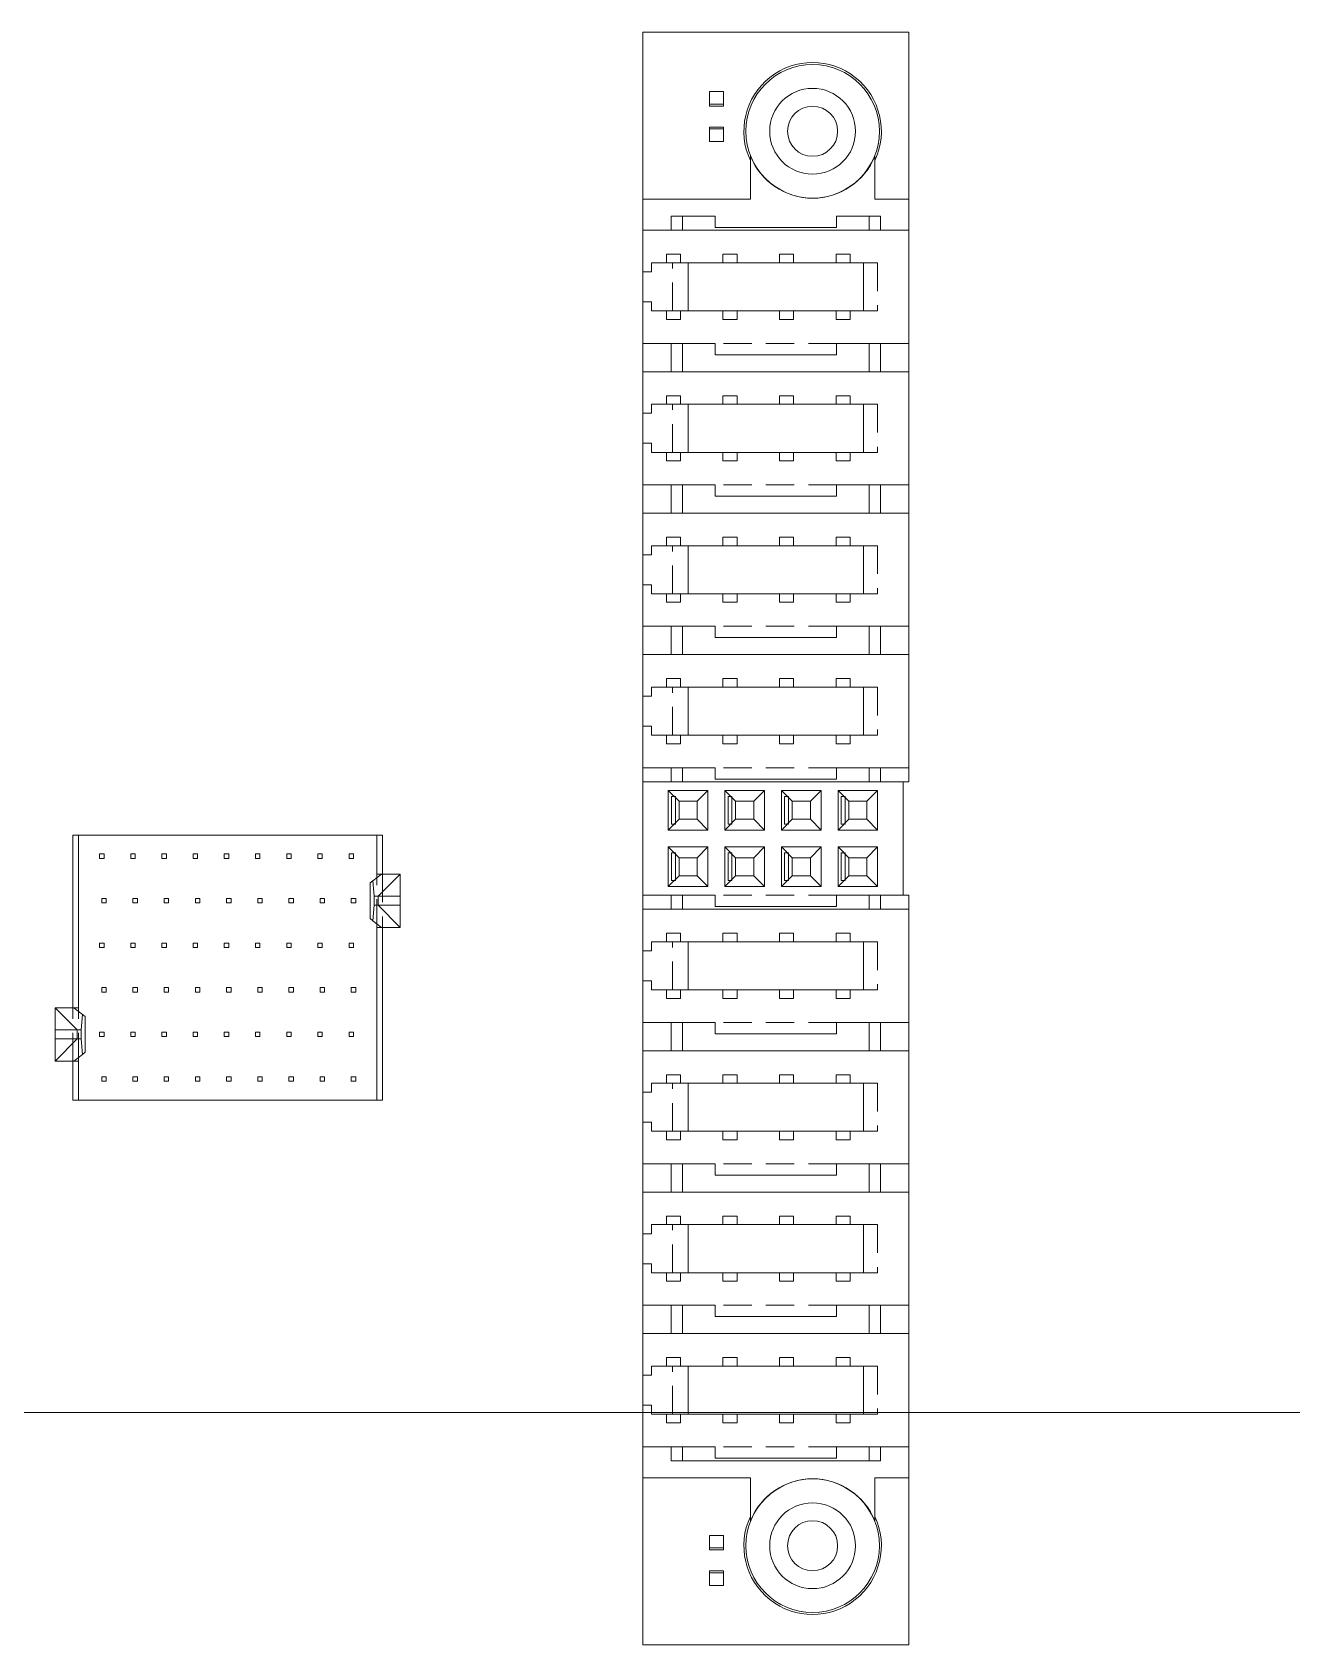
# Model space of a CAD drawing. Header units: millimetres. Extents: x -17 to 589, y 5 to 415.
# Drawn here: x 440.2 to 497.1, y 219 to 291.4 of the extents above; entities that cross this region are included whole.
import ezdxf

# ---------------------------------------------------------------- set-up
doc = ezdxf.new("R2010")
doc.units = ezdxf.units.MM
doc.linetypes.add('HIDDEN', pattern=[1.905, 1.27, -0.635])

# ---------------------------------------------------------------- blocks, each defined once
blk = doc.blocks.new('SW_CENTERMARKSYMBOL_1')
at = {"color": 0, "linetype": 'Continuous', "lineweight": 0}
blk.add_line((309.31, 65), (214.54, 65), dxfattribs=at)
blk = doc.blocks.new('d')
at = {"color": 5, "lineweight": 0}
blk.add_blockref('SW_CENTERMARKSYMBOL_1', (796.919, 118.982), dxfattribs=at)

msp = doc.modelspace()

# ---------------------------------------------------------------- linework, layer by layer
at = {"color": 7, "linetype": 'Continuous', "lineweight": 15}
for p, q in [((479.5349, 291.4039), (467.5969, 291.4039)), ((467.5969, 283.9109), (467.5969, 291.4039)), ((479.5349, 283.9109), (479.5349, 291.4039)), ((472.4229, 285.8499), (472.4229, 283.9109)), ((478.0109, 283.9109), (478.0109, 285.8499)), ((472.4229, 283.9109), (467.5969, 283.9109)), ((467.5969, 226.5069), (467.5969, 283.9109)), ((478.0109, 283.9109), (479.5349, 283.9109)), ((479.5349, 257.7489), (479.5349, 283.9109)), ((468.8669, 282.5139), (468.8669, 283.1489)), ((468.8669, 283.1489), (470.8354, 283.1489)), ((469.3749, 283.1489), (469.3749, 282.5139)), ((470.8354, 283.1489), (470.8354, 282.6409)), ((476.2964, 283.1489), (478.2649, 283.1489)), ((476.2964, 282.6409), (476.2964, 283.1489)), ((477.7569, 282.5139), (477.7569, 283.1489)), ((478.2649, 283.1489), (478.2649, 282.5139)), ((478.2649, 282.5139), (468.8669, 282.5139)), ((470.8354, 282.6409), (476.2964, 282.6409)), ((469.6289, 281.0534), (477.5029, 281.0534)), ((469.6289, 278.8944), (469.6289, 281.0534)), ((477.5029, 281.0534), (477.5029, 278.8944)), ((477.5029, 278.8944), (469.6289, 278.8944)), ((468.8669, 276.1639), (468.8669, 277.4339)), ((468.8669, 277.4339), (470.8354, 277.4339)), ((469.3749, 277.4339), (469.3749, 276.1639)), ((470.8354, 277.4339), (470.8354, 276.9259)), ((476.2964, 276.9259), (476.2964, 277.4339)), ((476.2964, 277.4339), (478.2649, 277.4339)), ((477.7569, 276.1639), (477.7569, 277.4339)), ((478.2649, 277.4339), (478.2649, 276.1639)), ((470.8354, 276.9259), (476.2964, 276.9259)), ((478.2649, 276.1639), (468.8669, 276.1639)), ((469.6289, 272.5444), (469.6289, 274.7034)), ((469.6289, 274.7034), (477.5029, 274.7034)), ((477.5029, 274.7034), (477.5029, 272.5444)), ((477.5029, 272.5444), (469.6289, 272.5444)), ((468.8669, 269.8139), (468.8669, 271.0839)), ((468.8669, 271.0839), (470.8354, 271.0839)), ((469.3749, 271.0839), (469.3749, 269.8139)), ((470.8354, 271.0839), (470.8354, 270.5759)), ((476.2964, 270.5759), (476.2964, 271.0839)), ((476.2964, 271.0839), (478.2649, 271.0839)), ((477.7569, 269.8139), (477.7569, 271.0839)), ((478.2649, 271.0839), (478.2649, 269.8139)), ((470.8354, 270.5759), (476.2964, 270.5759)), ((478.2649, 269.8139), (468.8669, 269.8139)), ((469.6289, 268.3534), (477.5029, 268.3534)), ((469.6289, 266.1944), (469.6289, 268.3534)), ((477.5029, 268.3534), (477.5029, 266.1944)), ((477.5029, 266.1944), (469.6289, 266.1944)), ((468.8669, 263.4639), (468.8669, 264.7339)), ((468.8669, 264.7339), (470.8354, 264.7339)), ((469.3749, 264.7339), (469.3749, 263.4639)), ((470.8354, 264.7339), (470.8354, 264.2259)), ((470.8354, 264.2259), (476.2964, 264.2259)), ((476.2964, 264.7339), (478.2649, 264.7339)), ((476.2964, 264.2259), (476.2964, 264.7339)), ((477.7569, 263.4639), (477.7569, 264.7339)), ((478.2649, 264.7339), (478.2649, 263.4639)), ((478.2649, 263.4639), (468.8669, 263.4639)), ((469.6289, 259.8444), (469.6289, 262.0034)), ((469.6289, 262.0034), (477.5029, 262.0034)), ((477.5029, 262.0034), (477.5029, 259.8444)), ((477.5029, 259.8444), (469.6289, 259.8444)), ((468.8669, 257.7489), (468.8669, 258.3839)), ((468.8669, 258.3839), (470.8354, 258.3839)), ((478.2649, 257.7489), (468.8669, 257.7489)), ((469.3749, 258.3839), (469.3749, 257.7489)), ((470.8354, 258.3839), (470.8354, 257.8759)), ((470.8354, 257.8759), (476.2964, 257.8759)), ((476.2964, 258.3839), (478.2649, 258.3839)), ((476.2964, 257.8759), (476.2964, 258.3839)), ((477.7569, 257.7489), (477.7569, 258.3839)), ((478.2649, 258.3839), (478.2649, 257.7489)), ((479.5349, 257.7489), (479.2809, 257.7489)), ((479.2809, 252.6689), (479.2809, 257.7489)), ((468.7399, 255.5899), (468.7399, 257.3679)), ((469.2225, 256.8853), (468.7399, 257.3679)), ((468.7399, 257.3679), (470.5179, 257.3679)), ((470.0353, 256.8853), (470.5179, 257.3679)), ((470.5179, 257.3679), (470.5179, 255.5899)), ((471.7625, 256.8853), (471.2799, 257.3679)), ((471.2799, 257.3679), (473.0579, 257.3679)), ((471.2799, 255.5899), (471.2799, 257.3679)), ((472.5753, 256.8853), (473.0579, 257.3679)), ((473.0579, 257.3679), (473.0579, 255.5899)), ((474.3025, 256.8853), (473.8199, 257.3679)), ((473.8199, 257.3679), (475.5979, 257.3679)), ((473.8199, 255.5899), (473.8199, 257.3679)), ((475.1153, 256.8853), (475.5979, 257.3679)), ((475.5979, 257.3679), (475.5979, 255.5899)), ((476.8425, 256.8853), (476.3599, 257.3679)), ((476.3599, 257.3679), (478.1379, 257.3679)), ((476.3599, 255.5899), (476.3599, 257.3679)), ((477.6553, 256.8853), (478.1379, 257.3679)), ((478.1379, 257.3679), (478.1379, 255.5899)), ((469.2225, 256.8853), (469.2225, 256.0725)), ((470.0353, 256.8853), (469.2225, 256.8853)), ((470.0353, 256.0725), (470.0353, 256.8853)), ((472.5753, 256.8853), (471.7625, 256.8853)), ((471.7625, 256.8853), (471.7625, 256.0725)), ((472.5753, 256.0725), (472.5753, 256.8853)), ((475.1153, 256.8853), (474.3025, 256.8853)), ((474.3025, 256.8853), (474.3025, 256.0725)), ((475.1153, 256.0725), (475.1153, 256.8853)), ((477.6553, 256.8853), (476.8425, 256.8853)), ((476.8425, 256.8853), (476.8425, 256.0725)), ((477.6553, 256.0725), (477.6553, 256.8853)), ((469.2225, 256.0725), (468.7399, 255.5899)), ((470.5179, 255.5899), (468.7399, 255.5899)), ((469.2225, 256.0725), (470.0353, 256.0725)), ((470.5179, 255.5899), (470.0353, 256.0725)), ((471.7625, 256.0725), (471.2799, 255.5899)), ((473.0579, 255.5899), (471.2799, 255.5899)), ((471.7625, 256.0725), (472.5753, 256.0725)), ((473.0579, 255.5899), (472.5753, 256.0725)), ((474.3025, 256.0725), (473.8199, 255.5899)), ((475.5979, 255.5899), (473.8199, 255.5899)), ((474.3025, 256.0725), (475.1153, 256.0725)), ((475.5979, 255.5899), (475.1153, 256.0725)), ((476.8425, 256.0725), (476.3599, 255.5899)), ((478.1379, 255.5899), (476.3599, 255.5899)), ((476.8425, 256.0725), (477.6553, 256.0725)), ((478.1379, 255.5899), (477.6553, 256.0725)), ((442.0069, 247.6139), (442.0069, 255.3639)), ((442.2569, 255.3639), (442.0069, 255.3639)), ((442.2569, 255.3639), (442.2569, 247.6139)), ((455.6569, 255.3639), (442.2569, 255.3639)), ((455.6569, 253.6139), (455.6569, 255.3639)), ((455.9069, 255.3639), (455.6569, 255.3639)), ((455.9069, 255.3639), (455.9069, 253.6139)), ((468.7399, 253.0499), (468.7399, 254.8279)), ((469.2225, 254.3453), (468.7399, 254.8279)), ((468.7399, 254.8279), (470.5179, 254.8279)), ((470.0353, 254.3453), (470.5179, 254.8279)), ((470.5179, 254.8279), (470.5179, 253.0499)), ((471.2799, 253.0499), (471.2799, 254.8279)), ((471.7625, 254.3453), (471.2799, 254.8279)), ((471.2799, 254.8279), (473.0579, 254.8279)), ((472.5753, 254.3453), (473.0579, 254.8279)), ((473.0579, 254.8279), (473.0579, 253.0499)), ((474.3025, 254.3453), (473.8199, 254.8279)), ((473.8199, 254.8279), (475.5979, 254.8279)), ((473.8199, 253.0499), (473.8199, 254.8279)), ((475.1153, 254.3453), (475.5979, 254.8279)), ((475.5979, 254.8279), (475.5979, 253.0499)), ((476.8425, 254.3453), (476.3599, 254.8279)), ((476.3599, 254.8279), (478.1379, 254.8279)), ((476.3599, 253.0499), (476.3599, 254.8279)), ((477.6553, 254.3453), (478.1379, 254.8279)), ((478.1379, 254.8279), (478.1379, 253.0499)), ((469.2225, 254.3453), (469.2225, 253.5325)), ((470.0353, 254.3453), (469.2225, 254.3453)), ((470.0353, 253.5325), (470.0353, 254.3453)), ((471.7625, 254.3453), (471.7625, 253.5325)), ((472.5753, 254.3453), (471.7625, 254.3453)), ((472.5753, 253.5325), (472.5753, 254.3453)), ((475.1153, 254.3453), (474.3025, 254.3453)), ((474.3025, 254.3453), (474.3025, 253.5325)), ((475.1153, 253.5325), (475.1153, 254.3453)), ((477.6553, 254.3453), (476.8425, 254.3453)), ((476.8425, 254.3453), (476.8425, 253.5325)), ((477.6553, 253.5325), (477.6553, 254.3453)), ((455.4761, 253.3092), (455.8569, 253.6139)), ((455.6569, 253.6139), (455.8569, 253.6139)), ((456.7069, 253.6139), (455.7069, 252.6139)), ((455.8569, 253.6139), (456.7069, 253.6139)), ((456.7069, 253.6139), (456.7069, 252.6139)), ((469.2225, 253.5325), (468.7399, 253.0499)), ((469.2225, 253.5325), (470.0353, 253.5325)), ((470.5179, 253.0499), (470.0353, 253.5325)), ((471.7625, 253.5325), (471.2799, 253.0499)), ((471.7625, 253.5325), (472.5753, 253.5325)), ((473.0579, 253.0499), (472.5753, 253.5325)), ((474.3025, 253.5325), (473.8199, 253.0499)), ((474.3025, 253.5325), (475.1153, 253.5325)), ((475.5979, 253.0499), (475.1153, 253.5325)), ((476.8425, 253.5325), (476.3599, 253.0499)), ((476.8425, 253.5325), (477.6553, 253.5325)), ((478.1379, 253.0499), (477.6553, 253.5325)), ((455.3569, 253.2139), (455.4761, 253.3092)), ((455.3569, 251.6139), (455.3569, 253.2139)), ((455.4761, 253.3092), (455.5369, 252.6139)), ((470.5179, 253.0499), (468.7399, 253.0499)), ((468.8669, 252.0339), (468.8669, 252.6689)), ((468.8669, 252.6689), (470.8354, 252.6689)), ((469.3749, 252.6689), (469.3749, 252.0339)), ((470.8354, 252.6689), (470.8354, 252.1609)), ((473.0579, 253.0499), (471.2799, 253.0499)), ((475.5979, 253.0499), (473.8199, 253.0499)), ((476.2964, 252.1609), (476.2964, 252.6689)), ((476.2964, 252.6689), (478.2649, 252.6689)), ((478.1379, 253.0499), (476.3599, 253.0499)), ((477.7569, 252.0339), (477.7569, 252.6689)), ((478.2649, 252.6689), (478.2649, 252.0339)), ((479.5349, 252.6689), (479.2809, 252.6689)), ((479.5349, 226.5069), (479.5349, 252.6689)), ((455.5369, 252.2139), (455.4761, 251.5186)), ((455.7069, 252.6139), (455.5369, 252.6139)), ((455.5369, 252.6139), (455.5369, 252.2139)), ((455.5369, 252.2139), (455.7069, 252.2139)), ((455.7069, 252.2139), (455.7069, 252.6139)), ((456.7069, 252.6139), (455.7069, 252.6139)), ((455.7069, 252.2139), (456.7069, 251.2139)), ((455.7069, 252.2139), (456.7069, 252.2139)), ((456.7069, 252.6139), (456.7069, 252.2139)), ((456.7069, 252.2139), (456.7069, 251.2139)), ((478.2649, 252.0339), (468.8669, 252.0339)), ((470.8354, 252.1609), (476.2964, 252.1609)), ((455.4761, 251.5186), (455.3569, 251.6139)), ((455.4761, 251.5186), (455.8569, 251.2139)), ((455.6569, 243.4639), (455.6569, 251.2139)), ((455.8569, 251.2139), (455.6569, 251.2139)), ((456.7069, 251.2139), (455.8569, 251.2139)), ((455.9069, 243.4639), (455.9069, 251.2139)), ((469.6289, 248.4144), (469.6289, 250.5734)), ((469.6289, 250.5734), (477.5029, 250.5734)), ((477.5029, 250.5734), (477.5029, 248.4144)), ((477.5029, 248.4144), (469.6289, 248.4144)), ((441.2069, 247.6139), (442.0569, 247.6139)), ((442.2069, 246.6139), (441.2069, 247.6139)), ((441.2069, 246.6139), (441.2069, 247.6139)), ((442.0569, 247.6139), (442.4378, 247.3092)), ((442.0569, 247.6139), (442.2569, 247.6139)), ((442.3769, 246.6139), (442.4378, 247.3092)), ((442.4378, 247.3092), (442.5569, 247.2139)), ((442.5569, 247.2139), (442.5569, 245.6139)), ((468.8669, 245.6839), (468.8669, 246.9539)), ((468.8669, 246.9539), (470.8354, 246.9539)), ((469.3749, 246.9539), (469.3749, 245.6839)), ((470.8354, 246.9539), (470.8354, 246.4459)), ((476.2964, 246.9539), (478.2649, 246.9539)), ((476.2964, 246.4459), (476.2964, 246.9539)), ((477.7569, 245.6839), (477.7569, 246.9539)), ((478.2649, 246.9539), (478.2649, 245.6839)), ((441.2069, 246.2139), (441.2069, 246.6139)), ((442.2069, 246.6139), (441.2069, 246.6139)), ((441.2069, 245.2139), (442.2069, 246.2139)), ((441.2069, 245.2139), (441.2069, 246.2139)), ((441.2069, 246.2139), (442.2069, 246.2139)), ((442.3769, 246.6139), (442.2069, 246.6139)), ((442.2069, 246.6139), (442.2069, 246.2139)), ((442.2069, 246.2139), (442.3769, 246.2139)), ((442.3769, 246.2139), (442.3769, 246.6139)), ((442.4378, 245.5186), (442.3769, 246.2139)), ((470.8354, 246.4459), (476.2964, 246.4459)), ((442.0569, 245.2139), (442.4378, 245.5186)), ((442.5569, 245.6139), (442.4378, 245.5186)), ((478.2649, 245.6839), (468.8669, 245.6839)), ((442.0569, 245.2139), (441.2069, 245.2139)), ((442.0069, 243.4639), (442.0069, 245.2139)), ((442.2569, 245.2139), (442.0569, 245.2139)), ((442.2569, 245.2139), (442.2569, 243.4639)), ((469.6289, 242.0644), (469.6289, 244.2234)), ((469.6289, 244.2234), (477.5029, 244.2234)), ((477.5029, 244.2234), (477.5029, 242.0644)), ((442.0069, 243.4639), (442.2569, 243.4639)), ((442.2569, 243.4639), (455.6569, 243.4639)), ((455.9069, 243.4639), (455.6569, 243.4639)), ((477.5029, 242.0644), (469.6289, 242.0644)), ((468.8669, 239.3339), (468.8669, 240.6039)), ((468.8669, 240.6039), (470.8354, 240.6039)), ((469.3749, 240.6039), (469.3749, 239.3339)), ((470.8354, 240.6039), (470.8354, 240.0959)), ((476.2964, 240.0959), (476.2964, 240.6039)), ((476.2964, 240.6039), (478.2649, 240.6039)), ((477.7569, 239.3339), (477.7569, 240.6039)), ((478.2649, 240.6039), (478.2649, 239.3339)), ((470.8354, 240.0959), (476.2964, 240.0959)), ((478.2649, 239.3339), (468.8669, 239.3339)), ((469.6289, 237.8734), (477.5029, 237.8734)), ((469.6289, 235.7144), (469.6289, 237.8734)), ((477.5029, 237.8734), (477.5029, 235.7144)), ((477.5029, 235.7144), (469.6289, 235.7144)), ((468.8669, 232.9839), (468.8669, 234.2539)), ((468.8669, 234.2539), (470.8354, 234.2539)), ((469.3749, 234.2539), (469.3749, 232.9839)), ((470.8354, 234.2539), (470.8354, 233.7459)), ((476.2964, 233.7459), (476.2964, 234.2539)), ((476.2964, 234.2539), (478.2649, 234.2539)), ((477.7569, 232.9839), (477.7569, 234.2539)), ((478.2649, 234.2539), (478.2649, 232.9839)), ((470.8354, 233.7459), (476.2964, 233.7459)), ((478.2649, 232.9839), (468.8669, 232.9839)), ((469.6289, 229.3644), (469.6289, 231.5234)), ((469.6289, 231.5234), (477.5029, 231.5234)), ((477.5029, 231.5234), (477.5029, 229.3644)), ((477.5029, 229.3644), (469.6289, 229.3644)), ((468.8669, 227.2689), (468.8669, 227.9039)), ((468.8669, 227.9039), (470.8354, 227.9039)), ((469.3749, 227.9039), (469.3749, 227.2689)), ((470.8354, 227.9039), (470.8354, 227.3959)), ((470.8354, 227.3959), (476.2964, 227.3959)), ((476.2964, 227.3959), (476.2964, 227.9039)), ((476.2964, 227.9039), (478.2649, 227.9039)), ((477.7569, 227.2689), (477.7569, 227.9039)), ((478.2649, 227.9039), (478.2649, 227.2689)), ((478.2649, 227.2689), (468.8669, 227.2689)), ((467.5969, 226.5069), (472.4229, 226.5069)), ((467.5969, 219.0139), (467.5969, 226.5069)), ((472.4229, 226.5069), (472.4229, 224.5679)), ((479.5349, 226.5069), (478.0109, 226.5069)), ((478.0109, 224.5679), (478.0109, 226.5069)), ((479.5349, 219.0139), (479.5349, 226.5069)), ((467.5969, 219.0139), (479.5349, 219.0139))]:
    msp.add_line(p, q, dxfattribs=at)
at = {"color": 7, "linetype": 'HIDDEN', "lineweight": 0}
for p, q in [((470.5814, 288.7369), (471.2164, 288.7369)), ((470.5814, 288.0895), (470.5814, 288.7369)), ((470.5814, 288.1781), (471.2164, 288.1781)), ((471.2164, 288.0895), (471.2164, 288.7369)), ((471.2164, 288.0895), (470.5814, 288.0895)), ((470.5814, 287.1491), (471.2164, 287.1491)), ((470.5814, 286.5017), (470.5814, 287.1491)), ((470.5814, 287.0605), (471.2164, 287.0605)), ((471.2164, 286.5017), (471.2164, 287.1491)), ((471.2164, 286.5017), (470.5814, 286.5017)), ((467.5969, 282.5139), (468.8669, 282.5139)), ((478.2649, 282.5139), (479.5349, 282.5139)), ((467.9779, 281.0534), (467.9779, 280.647)), ((468.9304, 281.0534), (467.9779, 281.0534)), ((469.286, 281.4344), (468.651, 281.4344)), ((468.651, 281.0534), (468.651, 281.4344)), ((469.6289, 281.0534), (468.9304, 281.0534)), ((468.9304, 278.8944), (468.9304, 281.0534)), ((469.286, 281.4344), (469.286, 281.0534)), ((471.826, 281.4344), (471.191, 281.4344)), ((471.191, 281.0534), (471.191, 281.4344)), ((471.826, 281.4344), (471.826, 281.0534)), ((474.366, 281.4344), (473.731, 281.4344)), ((473.731, 281.0534), (473.731, 281.4344)), ((474.366, 281.4344), (474.366, 281.0534)), ((476.271, 281.0534), (476.271, 281.4344)), ((476.906, 281.4344), (476.271, 281.4344)), ((476.906, 281.4344), (476.906, 281.0534)), ((478.1379, 281.0534), (477.5029, 281.0534)), ((478.1379, 281.0534), (478.1379, 278.8944)), ((467.9779, 280.647), (467.5969, 280.647)), ((467.5969, 279.3008), (467.9779, 279.3008)), ((467.9779, 279.3008), (467.9779, 278.8944)), ((467.9779, 278.8944), (468.9304, 278.8944)), ((468.651, 278.5134), (468.651, 278.8944)), ((469.6289, 278.8944), (468.9304, 278.8944)), ((469.286, 278.8944), (469.286, 278.5134)), ((471.191, 278.5134), (471.191, 278.8944)), ((471.826, 278.8944), (471.826, 278.5134)), ((473.731, 278.5134), (473.731, 278.8944)), ((474.366, 278.8944), (474.366, 278.5134)), ((476.271, 278.5134), (476.271, 278.8944)), ((476.906, 278.8944), (476.906, 278.5134)), ((477.5029, 278.8944), (478.1379, 278.8944)), ((469.286, 278.5134), (468.651, 278.5134)), ((471.826, 278.5134), (471.191, 278.5134)), ((474.366, 278.5134), (473.731, 278.5134)), ((476.906, 278.5134), (476.271, 278.5134)), ((468.8669, 277.4339), (467.5969, 277.4339)), ((476.2964, 277.4339), (470.8354, 277.4339)), ((479.5349, 277.4339), (478.2649, 277.4339)), ((467.5969, 276.1639), (468.8669, 276.1639)), ((478.2649, 276.1639), (479.5349, 276.1639)), ((468.651, 274.7034), (468.651, 275.0844)), ((469.286, 275.0844), (468.651, 275.0844)), ((469.286, 275.0844), (469.286, 274.7034)), ((471.826, 275.0844), (471.191, 275.0844)), ((471.191, 274.7034), (471.191, 275.0844)), ((471.826, 275.0844), (471.826, 274.7034)), ((474.366, 275.0844), (473.731, 275.0844)), ((473.731, 274.7034), (473.731, 275.0844)), ((474.366, 275.0844), (474.366, 274.7034)), ((476.906, 275.0844), (476.271, 275.0844)), ((476.271, 274.7034), (476.271, 275.0844)), ((476.906, 275.0844), (476.906, 274.7034)), ((467.9779, 274.7034), (467.9779, 274.297)), ((468.9304, 274.7034), (467.9779, 274.7034)), ((469.6289, 274.7034), (468.9304, 274.7034)), ((468.9304, 272.5444), (468.9304, 274.7034)), ((478.1379, 274.7034), (477.5029, 274.7034)), ((478.1379, 274.7034), (478.1379, 272.5444)), ((467.9779, 274.297), (467.5969, 274.297)), ((467.5969, 272.9508), (467.9779, 272.9508)), ((467.9779, 272.9508), (467.9779, 272.5444)), ((467.9779, 272.5444), (468.9304, 272.5444)), ((468.651, 272.1634), (468.651, 272.5444)), ((469.6289, 272.5444), (468.9304, 272.5444)), ((469.286, 272.5444), (469.286, 272.1634)), ((471.191, 272.1634), (471.191, 272.5444)), ((471.826, 272.5444), (471.826, 272.1634)), ((473.731, 272.1634), (473.731, 272.5444)), ((474.366, 272.5444), (474.366, 272.1634)), ((476.271, 272.1634), (476.271, 272.5444)), ((476.906, 272.5444), (476.906, 272.1634)), ((477.5029, 272.5444), (478.1379, 272.5444)), ((469.286, 272.1634), (468.651, 272.1634)), ((471.826, 272.1634), (471.191, 272.1634)), ((474.366, 272.1634), (473.731, 272.1634)), ((476.906, 272.1634), (476.271, 272.1634)), ((468.8669, 271.0839), (467.5969, 271.0839)), ((476.2964, 271.0839), (470.8354, 271.0839)), ((479.5349, 271.0839), (478.2649, 271.0839)), ((467.5969, 269.8139), (468.8669, 269.8139)), ((478.2649, 269.8139), (479.5349, 269.8139)), ((469.286, 268.7344), (468.651, 268.7344)), ((468.651, 268.3534), (468.651, 268.7344)), ((469.286, 268.7344), (469.286, 268.3534)), ((471.826, 268.7344), (471.191, 268.7344)), ((471.191, 268.3534), (471.191, 268.7344)), ((471.826, 268.7344), (471.826, 268.3534)), ((474.366, 268.7344), (473.731, 268.7344)), ((473.731, 268.3534), (473.731, 268.7344)), ((474.366, 268.7344), (474.366, 268.3534)), ((476.906, 268.7344), (476.271, 268.7344)), ((476.271, 268.3534), (476.271, 268.7344)), ((476.906, 268.7344), (476.906, 268.3534)), ((467.9779, 267.947), (467.5969, 267.947)), ((467.9779, 268.3534), (467.9779, 267.947)), ((468.9304, 268.3534), (467.9779, 268.3534)), ((469.6289, 268.3534), (468.9304, 268.3534)), ((468.9304, 266.1944), (468.9304, 268.3534)), ((478.1379, 268.3534), (477.5029, 268.3534)), ((478.1379, 268.3534), (478.1379, 266.1944)), ((467.5969, 266.6008), (467.9779, 266.6008)), ((467.9779, 266.6008), (467.9779, 266.1944)), ((467.9779, 266.1944), (468.9304, 266.1944)), ((468.651, 265.8134), (468.651, 266.1944)), ((469.286, 265.8134), (468.651, 265.8134)), ((469.6289, 266.1944), (468.9304, 266.1944)), ((469.286, 266.1944), (469.286, 265.8134)), ((471.191, 265.8134), (471.191, 266.1944)), ((471.826, 265.8134), (471.191, 265.8134)), ((471.826, 266.1944), (471.826, 265.8134)), ((473.731, 265.8134), (473.731, 266.1944)), ((474.366, 265.8134), (473.731, 265.8134)), ((474.366, 266.1944), (474.366, 265.8134)), ((476.271, 265.8134), (476.271, 266.1944)), ((476.906, 265.8134), (476.271, 265.8134)), ((476.906, 266.1944), (476.906, 265.8134)), ((477.5029, 266.1944), (478.1379, 266.1944)), ((468.8669, 264.7339), (467.5969, 264.7339)), ((476.2964, 264.7339), (470.8354, 264.7339)), ((479.5349, 264.7339), (478.2649, 264.7339)), ((467.5969, 263.4639), (468.8669, 263.4639)), ((478.2649, 263.4639), (479.5349, 263.4639)), ((468.651, 262.0034), (468.651, 262.3844)), ((469.286, 262.3844), (468.651, 262.3844)), ((469.286, 262.3844), (469.286, 262.0034)), ((471.191, 262.0034), (471.191, 262.3844)), ((471.826, 262.3844), (471.191, 262.3844)), ((471.826, 262.3844), (471.826, 262.0034)), ((473.731, 262.0034), (473.731, 262.3844)), ((474.366, 262.3844), (473.731, 262.3844)), ((474.366, 262.3844), (474.366, 262.0034)), ((476.271, 262.0034), (476.271, 262.3844)), ((476.906, 262.3844), (476.271, 262.3844)), ((476.906, 262.3844), (476.906, 262.0034)), ((467.9779, 261.597), (467.5969, 261.597)), ((467.9779, 262.0034), (467.9779, 261.597)), ((468.9304, 262.0034), (467.9779, 262.0034)), ((469.6289, 262.0034), (468.9304, 262.0034)), ((468.9304, 259.8444), (468.9304, 262.0034)), ((478.1379, 262.0034), (477.5029, 262.0034)), ((478.1379, 262.0034), (478.1379, 259.8444)), ((467.5969, 260.2508), (467.9779, 260.2508)), ((467.9779, 260.2508), (467.9779, 259.8444)), ((467.9779, 259.8444), (468.9304, 259.8444)), ((468.651, 259.4634), (468.651, 259.8444)), ((469.286, 259.4634), (468.651, 259.4634)), ((469.6289, 259.8444), (468.9304, 259.8444)), ((469.286, 259.8444), (469.286, 259.4634)), ((471.191, 259.4634), (471.191, 259.8444)), ((471.826, 259.4634), (471.191, 259.4634)), ((471.826, 259.8444), (471.826, 259.4634)), ((473.731, 259.4634), (473.731, 259.8444)), ((474.366, 259.4634), (473.731, 259.4634)), ((474.366, 259.8444), (474.366, 259.4634)), ((476.271, 259.4634), (476.271, 259.8444)), ((476.906, 259.4634), (476.271, 259.4634)), ((476.906, 259.8444), (476.906, 259.4634)), ((477.5029, 259.8444), (478.1379, 259.8444)), ((468.8669, 258.3839), (467.5969, 258.3839)), ((467.5969, 257.7489), (468.8669, 257.7489)), ((476.2964, 258.3839), (470.8354, 258.3839)), ((479.5349, 258.3839), (478.2649, 258.3839)), ((478.2649, 257.7489), (479.2809, 257.7489)), ((469.0574, 257.1012), (468.8796, 257.1012)), ((468.8796, 257.1012), (468.8796, 255.8566)), ((469.0574, 257.1012), (469.0574, 255.8566)), ((471.5974, 257.1012), (471.4196, 257.1012)), ((471.4196, 257.1012), (471.4196, 255.8566)), ((471.5974, 257.1012), (471.5974, 255.8566)), ((474.1374, 257.1012), (473.9596, 257.1012)), ((473.9596, 257.1012), (473.9596, 255.8566)), ((474.1374, 257.1012), (474.1374, 255.8566)), ((476.6774, 257.1012), (476.4996, 257.1012)), ((476.4996, 257.1012), (476.4996, 255.8566)), ((476.6774, 257.1012), (476.6774, 255.8566)), ((469.0574, 255.8566), (468.8796, 255.8566)), ((471.5974, 255.8566), (471.4196, 255.8566)), ((474.1374, 255.8566), (473.9596, 255.8566)), ((476.6774, 255.8566), (476.4996, 255.8566)), ((443.2069, 254.5139), (443.2069, 254.3139)), ((443.2069, 254.5139), (443.4069, 254.5139)), ((443.4069, 254.3139), (443.2069, 254.3139)), ((443.4069, 254.5139), (443.4069, 254.3139)), ((444.6069, 254.5139), (444.6069, 254.3139)), ((444.6069, 254.5139), (444.8069, 254.5139)), ((444.8069, 254.3139), (444.6069, 254.3139)), ((444.8069, 254.5139), (444.8069, 254.3139)), ((446.0069, 254.5139), (446.0069, 254.3139)), ((446.0069, 254.5139), (446.2069, 254.5139)), ((446.2069, 254.3139), (446.0069, 254.3139)), ((446.2069, 254.5139), (446.2069, 254.3139)), ((447.4069, 254.5139), (447.4069, 254.3139)), ((447.4069, 254.5139), (447.6069, 254.5139)), ((447.6069, 254.3139), (447.4069, 254.3139)), ((447.6069, 254.5139), (447.6069, 254.3139)), ((448.8069, 254.5139), (448.8069, 254.3139)), ((448.8069, 254.5139), (449.0069, 254.5139)), ((449.0069, 254.3139), (448.8069, 254.3139)), ((449.0069, 254.5139), (449.0069, 254.3139)), ((450.2069, 254.5139), (450.2069, 254.3139)), ((450.2069, 254.5139), (450.4069, 254.5139)), ((450.4069, 254.3139), (450.2069, 254.3139)), ((450.4069, 254.5139), (450.4069, 254.3139)), ((451.6069, 254.5139), (451.6069, 254.3139)), ((451.6069, 254.5139), (451.8069, 254.5139)), ((451.8069, 254.3139), (451.6069, 254.3139)), ((451.8069, 254.5139), (451.8069, 254.3139)), ((453.0069, 254.5139), (453.0069, 254.3139)), ((453.0069, 254.5139), (453.2069, 254.5139)), ((453.2069, 254.3139), (453.0069, 254.3139)), ((453.2069, 254.5139), (453.2069, 254.3139)), ((454.4069, 254.5139), (454.4069, 254.3139)), ((454.4069, 254.5139), (454.6069, 254.5139)), ((454.6069, 254.3139), (454.4069, 254.3139)), ((454.6069, 254.5139), (454.6069, 254.3139)), ((469.0574, 254.5612), (468.8796, 254.5612)), ((468.8796, 254.5612), (468.8796, 253.3166)), ((469.0574, 254.5612), (469.0574, 253.3166)), ((471.5974, 254.5612), (471.4196, 254.5612)), ((471.4196, 254.5612), (471.4196, 253.3166)), ((471.5974, 254.5612), (471.5974, 253.3166)), ((474.1374, 254.5612), (473.9596, 254.5612)), ((473.9596, 254.5612), (473.9596, 253.3166)), ((474.1374, 254.5612), (474.1374, 253.3166)), ((476.6774, 254.5612), (476.4996, 254.5612)), ((476.4996, 254.5612), (476.4996, 253.3166)), ((476.6774, 254.5612), (476.6774, 253.3166)), ((455.6569, 251.2139), (455.6569, 253.6139)), ((455.9069, 253.6139), (455.9069, 251.2139)), ((468.8669, 252.6689), (467.5969, 252.6689)), ((469.0574, 253.3166), (468.8796, 253.3166)), ((476.2964, 252.6689), (470.8354, 252.6689)), ((471.5974, 253.3166), (471.4196, 253.3166)), ((474.1374, 253.3166), (473.9596, 253.3166)), ((476.6774, 253.3166), (476.4996, 253.3166)), ((479.2809, 252.6689), (478.2649, 252.6689)), ((443.3069, 252.5139), (443.5069, 252.5139)), ((443.3069, 252.3139), (443.3069, 252.5139)), ((443.3069, 252.3139), (443.5069, 252.3139)), ((443.5069, 252.5139), (443.5069, 252.3139)), ((444.7069, 252.5139), (444.9069, 252.5139)), ((444.7069, 252.3139), (444.7069, 252.5139)), ((444.7069, 252.3139), (444.9069, 252.3139)), ((444.9069, 252.5139), (444.9069, 252.3139)), ((446.1069, 252.5139), (446.3069, 252.5139)), ((446.1069, 252.3139), (446.1069, 252.5139)), ((446.1069, 252.3139), (446.3069, 252.3139)), ((446.3069, 252.5139), (446.3069, 252.3139)), ((447.5069, 252.5139), (447.7069, 252.5139)), ((447.5069, 252.3139), (447.5069, 252.5139)), ((447.5069, 252.3139), (447.7069, 252.3139)), ((447.7069, 252.5139), (447.7069, 252.3139)), ((448.9069, 252.5139), (449.1069, 252.5139)), ((448.9069, 252.3139), (448.9069, 252.5139)), ((448.9069, 252.3139), (449.1069, 252.3139)), ((449.1069, 252.5139), (449.1069, 252.3139)), ((450.3069, 252.3139), (450.3069, 252.5139)), ((450.3069, 252.5139), (450.5069, 252.5139)), ((450.3069, 252.3139), (450.5069, 252.3139)), ((450.5069, 252.5139), (450.5069, 252.3139)), ((451.7069, 252.3139), (451.7069, 252.5139)), ((451.7069, 252.5139), (451.9069, 252.5139)), ((451.7069, 252.3139), (451.9069, 252.3139)), ((451.9069, 252.5139), (451.9069, 252.3139)), ((453.1069, 252.3139), (453.1069, 252.5139)), ((453.1069, 252.5139), (453.3069, 252.5139)), ((453.1069, 252.3139), (453.3069, 252.3139)), ((453.3069, 252.5139), (453.3069, 252.3139)), ((454.5069, 252.3139), (454.5069, 252.5139)), ((454.5069, 252.5139), (454.7069, 252.5139)), ((454.5069, 252.3139), (454.7069, 252.3139)), ((454.7069, 252.5139), (454.7069, 252.3139)), ((467.5969, 252.0339), (468.8669, 252.0339)), ((478.2649, 252.0339), (479.5349, 252.0339)), ((443.2069, 250.5139), (443.2069, 250.3139)), ((443.2069, 250.5139), (443.4069, 250.5139)), ((443.4069, 250.5139), (443.4069, 250.3139)), ((444.6069, 250.5139), (444.6069, 250.3139)), ((444.6069, 250.5139), (444.8069, 250.5139)), ((444.8069, 250.5139), (444.8069, 250.3139)), ((446.0069, 250.5139), (446.0069, 250.3139)), ((446.0069, 250.5139), (446.2069, 250.5139)), ((446.2069, 250.5139), (446.2069, 250.3139)), ((447.4069, 250.5139), (447.4069, 250.3139)), ((447.4069, 250.5139), (447.6069, 250.5139)), ((447.6069, 250.5139), (447.6069, 250.3139)), ((448.8069, 250.5139), (448.8069, 250.3139)), ((448.8069, 250.5139), (449.0069, 250.5139)), ((449.0069, 250.5139), (449.0069, 250.3139)), ((450.2069, 250.5139), (450.2069, 250.3139)), ((450.2069, 250.5139), (450.4069, 250.5139)), ((450.4069, 250.5139), (450.4069, 250.3139)), ((451.6069, 250.5139), (451.6069, 250.3139)), ((451.6069, 250.5139), (451.8069, 250.5139)), ((451.8069, 250.5139), (451.8069, 250.3139)), ((453.0069, 250.5139), (453.0069, 250.3139)), ((453.0069, 250.5139), (453.2069, 250.5139)), ((453.2069, 250.5139), (453.2069, 250.3139)), ((454.4069, 250.5139), (454.4069, 250.3139)), ((454.4069, 250.5139), (454.6069, 250.5139)), ((454.6069, 250.5139), (454.6069, 250.3139)), ((467.9779, 250.5734), (467.9779, 250.167)), ((468.9304, 250.5734), (467.9779, 250.5734)), ((469.286, 250.9544), (468.651, 250.9544)), ((468.651, 250.5734), (468.651, 250.9544)), ((468.9304, 248.4144), (468.9304, 250.5734)), ((469.6289, 250.5734), (468.9304, 250.5734)), ((469.286, 250.9544), (469.286, 250.5734)), ((471.826, 250.9544), (471.191, 250.9544)), ((471.191, 250.5734), (471.191, 250.9544)), ((471.826, 250.9544), (471.826, 250.5734)), ((474.366, 250.9544), (473.731, 250.9544)), ((473.731, 250.5734), (473.731, 250.9544)), ((474.366, 250.9544), (474.366, 250.5734)), ((476.906, 250.9544), (476.271, 250.9544)), ((476.271, 250.5734), (476.271, 250.9544)), ((476.906, 250.9544), (476.906, 250.5734)), ((478.1379, 250.5734), (477.5029, 250.5734)), ((478.1379, 250.5734), (478.1379, 248.4144)), ((443.4069, 250.3139), (443.2069, 250.3139)), ((444.8069, 250.3139), (444.6069, 250.3139)), ((446.2069, 250.3139), (446.0069, 250.3139)), ((447.6069, 250.3139), (447.4069, 250.3139)), ((449.0069, 250.3139), (448.8069, 250.3139)), ((450.4069, 250.3139), (450.2069, 250.3139)), ((451.8069, 250.3139), (451.6069, 250.3139)), ((453.2069, 250.3139), (453.0069, 250.3139)), ((454.6069, 250.3139), (454.4069, 250.3139)), ((467.9779, 250.167), (467.5969, 250.167)), ((443.3069, 248.5139), (443.5069, 248.5139)), ((443.3069, 248.3139), (443.3069, 248.5139)), ((443.3069, 248.3139), (443.5069, 248.3139)), ((443.5069, 248.5139), (443.5069, 248.3139)), ((444.7069, 248.3139), (444.7069, 248.5139)), ((444.7069, 248.5139), (444.9069, 248.5139)), ((444.7069, 248.3139), (444.9069, 248.3139)), ((444.9069, 248.5139), (444.9069, 248.3139)), ((446.1069, 248.3139), (446.1069, 248.5139)), ((446.1069, 248.5139), (446.3069, 248.5139)), ((446.1069, 248.3139), (446.3069, 248.3139)), ((446.3069, 248.5139), (446.3069, 248.3139)), ((447.5069, 248.3139), (447.5069, 248.5139)), ((447.5069, 248.5139), (447.7069, 248.5139)), ((447.5069, 248.3139), (447.7069, 248.3139)), ((447.7069, 248.5139), (447.7069, 248.3139)), ((448.9069, 248.5139), (449.1069, 248.5139)), ((448.9069, 248.3139), (448.9069, 248.5139)), ((448.9069, 248.3139), (449.1069, 248.3139)), ((449.1069, 248.5139), (449.1069, 248.3139)), ((450.3069, 248.5139), (450.5069, 248.5139)), ((450.3069, 248.3139), (450.3069, 248.5139)), ((450.3069, 248.3139), (450.5069, 248.3139)), ((450.5069, 248.5139), (450.5069, 248.3139)), ((451.7069, 248.5139), (451.9069, 248.5139)), ((451.7069, 248.3139), (451.7069, 248.5139)), ((451.7069, 248.3139), (451.9069, 248.3139)), ((451.9069, 248.5139), (451.9069, 248.3139)), ((453.1069, 248.5139), (453.3069, 248.5139)), ((453.1069, 248.3139), (453.1069, 248.5139)), ((453.1069, 248.3139), (453.3069, 248.3139)), ((453.3069, 248.5139), (453.3069, 248.3139)), ((454.5069, 248.5139), (454.7069, 248.5139)), ((454.5069, 248.3139), (454.5069, 248.5139)), ((454.5069, 248.3139), (454.7069, 248.3139)), ((454.7069, 248.5139), (454.7069, 248.3139)), ((467.5969, 248.8208), (467.9779, 248.8208)), ((467.9779, 248.8208), (467.9779, 248.4144)), ((467.9779, 248.4144), (468.9304, 248.4144)), ((468.651, 248.0334), (468.651, 248.4144)), ((469.6289, 248.4144), (468.9304, 248.4144)), ((469.286, 248.4144), (469.286, 248.0334)), ((471.191, 248.0334), (471.191, 248.4144)), ((471.826, 248.4144), (471.826, 248.0334)), ((473.731, 248.0334), (473.731, 248.4144)), ((474.366, 248.4144), (474.366, 248.0334)), ((476.271, 248.0334), (476.271, 248.4144)), ((476.906, 248.4144), (476.906, 248.0334)), ((477.5029, 248.4144), (478.1379, 248.4144)), ((442.0069, 245.2139), (442.0069, 247.6139)), ((442.2569, 245.2139), (442.2569, 247.6139)), ((469.286, 248.0334), (468.651, 248.0334)), ((471.826, 248.0334), (471.191, 248.0334)), ((474.366, 248.0334), (473.731, 248.0334)), ((476.906, 248.0334), (476.271, 248.0334)), ((468.8669, 246.9539), (467.5969, 246.9539)), ((476.2964, 246.9539), (470.8354, 246.9539)), ((479.5349, 246.9539), (478.2649, 246.9539)), ((443.2069, 246.5139), (443.2069, 246.3139)), ((443.2069, 246.5139), (443.4069, 246.5139)), ((443.4069, 246.3139), (443.2069, 246.3139)), ((443.4069, 246.5139), (443.4069, 246.3139)), ((444.6069, 246.5139), (444.8069, 246.5139)), ((444.6069, 246.5139), (444.6069, 246.3139)), ((444.8069, 246.3139), (444.6069, 246.3139)), ((444.8069, 246.5139), (444.8069, 246.3139)), ((446.0069, 246.5139), (446.2069, 246.5139)), ((446.0069, 246.5139), (446.0069, 246.3139)), ((446.2069, 246.3139), (446.0069, 246.3139)), ((446.2069, 246.5139), (446.2069, 246.3139)), ((447.4069, 246.5139), (447.6069, 246.5139)), ((447.4069, 246.5139), (447.4069, 246.3139)), ((447.6069, 246.3139), (447.4069, 246.3139)), ((447.6069, 246.5139), (447.6069, 246.3139)), ((448.8069, 246.5139), (449.0069, 246.5139)), ((448.8069, 246.5139), (448.8069, 246.3139)), ((449.0069, 246.3139), (448.8069, 246.3139)), ((449.0069, 246.5139), (449.0069, 246.3139)), ((450.2069, 246.5139), (450.4069, 246.5139)), ((450.2069, 246.5139), (450.2069, 246.3139)), ((450.4069, 246.3139), (450.2069, 246.3139)), ((450.4069, 246.5139), (450.4069, 246.3139)), ((451.6069, 246.5139), (451.8069, 246.5139)), ((451.6069, 246.5139), (451.6069, 246.3139)), ((451.8069, 246.3139), (451.6069, 246.3139)), ((451.8069, 246.5139), (451.8069, 246.3139)), ((453.0069, 246.5139), (453.2069, 246.5139)), ((453.0069, 246.5139), (453.0069, 246.3139)), ((453.2069, 246.3139), (453.0069, 246.3139)), ((453.2069, 246.5139), (453.2069, 246.3139)), ((454.4069, 246.5139), (454.6069, 246.5139)), ((454.4069, 246.5139), (454.4069, 246.3139)), ((454.6069, 246.3139), (454.4069, 246.3139)), ((454.6069, 246.5139), (454.6069, 246.3139)), ((467.5969, 245.6839), (468.8669, 245.6839)), ((478.2649, 245.6839), (479.5349, 245.6839)), ((443.3069, 244.5139), (443.5069, 244.5139)), ((443.3069, 244.3139), (443.3069, 244.5139)), ((443.3069, 244.3139), (443.5069, 244.3139)), ((443.5069, 244.5139), (443.5069, 244.3139)), ((444.7069, 244.5139), (444.9069, 244.5139)), ((444.7069, 244.3139), (444.7069, 244.5139)), ((444.7069, 244.3139), (444.9069, 244.3139)), ((444.9069, 244.5139), (444.9069, 244.3139)), ((446.1069, 244.5139), (446.3069, 244.5139)), ((446.1069, 244.3139), (446.1069, 244.5139)), ((446.1069, 244.3139), (446.3069, 244.3139)), ((446.3069, 244.5139), (446.3069, 244.3139)), ((447.5069, 244.5139), (447.7069, 244.5139)), ((447.5069, 244.3139), (447.5069, 244.5139)), ((447.5069, 244.3139), (447.7069, 244.3139)), ((447.7069, 244.5139), (447.7069, 244.3139)), ((448.9069, 244.5139), (449.1069, 244.5139)), ((448.9069, 244.3139), (448.9069, 244.5139)), ((448.9069, 244.3139), (449.1069, 244.3139)), ((449.1069, 244.5139), (449.1069, 244.3139)), ((450.3069, 244.5139), (450.5069, 244.5139)), ((450.3069, 244.3139), (450.3069, 244.5139)), ((450.3069, 244.3139), (450.5069, 244.3139)), ((450.5069, 244.5139), (450.5069, 244.3139)), ((451.7069, 244.5139), (451.9069, 244.5139)), ((451.7069, 244.3139), (451.7069, 244.5139)), ((451.7069, 244.3139), (451.9069, 244.3139)), ((451.9069, 244.5139), (451.9069, 244.3139)), ((453.1069, 244.5139), (453.3069, 244.5139)), ((453.1069, 244.3139), (453.1069, 244.5139)), ((453.1069, 244.3139), (453.3069, 244.3139)), ((453.3069, 244.5139), (453.3069, 244.3139)), ((454.5069, 244.5139), (454.7069, 244.5139)), ((454.5069, 244.3139), (454.5069, 244.5139)), ((454.5069, 244.3139), (454.7069, 244.3139)), ((454.7069, 244.5139), (454.7069, 244.3139)), ((467.9779, 244.2234), (467.9779, 243.817)), ((468.9304, 244.2234), (467.9779, 244.2234)), ((468.651, 244.2234), (468.651, 244.6044)), ((469.286, 244.6044), (468.651, 244.6044)), ((468.9304, 242.0644), (468.9304, 244.2234)), ((469.6289, 244.2234), (468.9304, 244.2234)), ((469.286, 244.6044), (469.286, 244.2234)), ((471.191, 244.2234), (471.191, 244.6044)), ((471.826, 244.6044), (471.191, 244.6044)), ((471.826, 244.6044), (471.826, 244.2234)), ((473.731, 244.2234), (473.731, 244.6044)), ((474.366, 244.6044), (473.731, 244.6044)), ((474.366, 244.6044), (474.366, 244.2234)), ((476.271, 244.2234), (476.271, 244.6044)), ((476.906, 244.6044), (476.271, 244.6044)), ((476.906, 244.6044), (476.906, 244.2234)), ((478.1379, 244.2234), (477.5029, 244.2234)), ((478.1379, 244.2234), (478.1379, 242.0644)), ((467.9779, 243.817), (467.5969, 243.817)), ((467.5969, 242.4708), (467.9779, 242.4708)), ((467.9779, 242.4708), (467.9779, 242.0644)), ((467.9779, 242.0644), (468.9304, 242.0644)), ((468.651, 241.6834), (468.651, 242.0644)), ((469.6289, 242.0644), (468.9304, 242.0644)), ((469.286, 242.0644), (469.286, 241.6834)), ((471.191, 241.6834), (471.191, 242.0644)), ((471.826, 242.0644), (471.826, 241.6834)), ((473.731, 241.6834), (473.731, 242.0644)), ((474.366, 242.0644), (474.366, 241.6834)), ((476.271, 241.6834), (476.271, 242.0644)), ((476.906, 242.0644), (476.906, 241.6834)), ((477.5029, 242.0644), (478.1379, 242.0644)), ((469.286, 241.6834), (468.651, 241.6834)), ((471.826, 241.6834), (471.191, 241.6834)), ((474.366, 241.6834), (473.731, 241.6834)), ((476.906, 241.6834), (476.271, 241.6834)), ((468.8669, 240.6039), (467.5969, 240.6039)), ((476.2964, 240.6039), (470.8354, 240.6039)), ((479.5349, 240.6039), (478.2649, 240.6039)), ((467.5969, 239.3339), (468.8669, 239.3339)), ((478.2649, 239.3339), (479.5349, 239.3339)), ((469.286, 238.2544), (468.651, 238.2544)), ((468.651, 237.8734), (468.651, 238.2544)), ((469.286, 238.2544), (469.286, 237.8734)), ((471.826, 238.2544), (471.191, 238.2544)), ((471.191, 237.8734), (471.191, 238.2544)), ((471.826, 238.2544), (471.826, 237.8734)), ((474.366, 238.2544), (473.731, 238.2544)), ((473.731, 237.8734), (473.731, 238.2544)), ((474.366, 238.2544), (474.366, 237.8734)), ((476.271, 237.8734), (476.271, 238.2544)), ((476.906, 238.2544), (476.271, 238.2544)), ((476.906, 238.2544), (476.906, 237.8734)), ((467.9779, 237.467), (467.5969, 237.467)), ((467.9779, 237.8734), (467.9779, 237.467)), ((468.9304, 237.8734), (467.9779, 237.8734)), ((468.9304, 235.7144), (468.9304, 237.8734)), ((469.6289, 237.8734), (468.9304, 237.8734)), ((478.1379, 237.8734), (477.5029, 237.8734)), ((478.1379, 237.8734), (478.1379, 235.7144)), ((467.5969, 236.1208), (467.9779, 236.1208)), ((467.9779, 236.1208), (467.9779, 235.7144)), ((467.9779, 235.7144), (468.9304, 235.7144)), ((468.651, 235.3334), (468.651, 235.7144)), ((469.286, 235.3334), (468.651, 235.3334)), ((469.6289, 235.7144), (468.9304, 235.7144)), ((469.286, 235.7144), (469.286, 235.3334)), ((471.191, 235.3334), (471.191, 235.7144)), ((471.826, 235.3334), (471.191, 235.3334)), ((471.826, 235.7144), (471.826, 235.3334)), ((473.731, 235.3334), (473.731, 235.7144)), ((474.366, 235.3334), (473.731, 235.3334)), ((474.366, 235.7144), (474.366, 235.3334)), ((476.271, 235.3334), (476.271, 235.7144)), ((476.906, 235.3334), (476.271, 235.3334)), ((476.906, 235.7144), (476.906, 235.3334)), ((477.5029, 235.7144), (478.1379, 235.7144)), ((468.8669, 234.2539), (467.5969, 234.2539)), ((476.2964, 234.2539), (470.8354, 234.2539)), ((479.5349, 234.2539), (478.2649, 234.2539)), ((467.5969, 232.9839), (468.8669, 232.9839)), ((478.2649, 232.9839), (479.5349, 232.9839)), ((468.651, 231.5234), (468.651, 231.9044)), ((469.286, 231.9044), (468.651, 231.9044)), ((469.286, 231.9044), (469.286, 231.5234)), ((471.191, 231.5234), (471.191, 231.9044)), ((471.826, 231.9044), (471.191, 231.9044)), ((471.826, 231.9044), (471.826, 231.5234)), ((473.731, 231.5234), (473.731, 231.9044)), ((474.366, 231.9044), (473.731, 231.9044)), ((474.366, 231.9044), (474.366, 231.5234)), ((476.271, 231.5234), (476.271, 231.9044)), ((476.906, 231.9044), (476.271, 231.9044)), ((476.906, 231.9044), (476.906, 231.5234)), ((467.9779, 231.117), (467.5969, 231.117)), ((467.9779, 231.5234), (467.9779, 231.117)), ((468.9304, 231.5234), (467.9779, 231.5234)), ((469.6289, 231.5234), (468.9304, 231.5234)), ((468.9304, 229.3644), (468.9304, 231.5234)), ((478.1379, 231.5234), (477.5029, 231.5234)), ((478.1379, 231.5234), (478.1379, 229.3644)), ((467.5969, 229.7708), (467.9779, 229.7708)), ((467.9779, 229.7708), (467.9779, 229.3644)), ((467.9779, 229.3644), (468.9304, 229.3644)), ((468.651, 228.9834), (468.651, 229.3644)), ((469.286, 228.9834), (468.651, 228.9834)), ((469.6289, 229.3644), (468.9304, 229.3644)), ((469.286, 229.3644), (469.286, 228.9834)), ((471.191, 228.9834), (471.191, 229.3644)), ((471.826, 228.9834), (471.191, 228.9834)), ((471.826, 229.3644), (471.826, 228.9834)), ((473.731, 228.9834), (473.731, 229.3644)), ((474.366, 228.9834), (473.731, 228.9834)), ((474.366, 229.3644), (474.366, 228.9834)), ((476.271, 228.9834), (476.271, 229.3644)), ((476.906, 228.9834), (476.271, 228.9834)), ((476.906, 229.3644), (476.906, 228.9834)), ((477.5029, 229.3644), (478.1379, 229.3644)), ((468.8669, 227.9039), (467.5969, 227.9039)), ((476.2964, 227.9039), (470.8354, 227.9039)), ((479.5349, 227.9039), (478.2649, 227.9039)), ((470.5814, 223.9161), (471.2164, 223.9161)), ((470.5814, 223.2687), (470.5814, 223.9161)), ((471.2164, 223.2687), (471.2164, 223.9161)), ((470.5814, 223.3573), (471.2164, 223.3573)), ((471.2164, 223.2687), (470.5814, 223.2687)), ((470.5814, 222.3283), (471.2164, 222.3283)), ((470.5814, 221.6809), (470.5814, 222.3283)), ((470.5814, 222.2397), (471.2164, 222.2397)), ((471.2164, 221.6809), (471.2164, 222.3283)), ((471.2164, 221.6809), (470.5814, 221.6809))]:
    msp.add_line(p, q, dxfattribs=at)
at = {"color": 7, "linetype": 'Continuous', "lineweight": 15}
for centre, radius in [((475.2169, 286.9589), 1.9266), ((475.2169, 286.9589), 1.1247), ((475.2169, 223.4589), 1.9266), ((475.2169, 223.4589), 1.1247)]:
    msp.add_circle(centre, radius, dxfattribs=at)
for centre, radius, start, end in [((475.2169, 286.9589), 3.0861, 334.870436, 205.129564), ((475.2169, 286.9589), 2.9972, 90, 270), ((475.2169, 286.9589), 2.9972, 270, 90), ((475.2169, 286.9589), 3.006, 201.648998, 338.351002), ((475.2169, 223.4589), 2.9972, 90, 270), ((475.2169, 223.4589), 3.006, 21.648998, 158.351002), ((475.2169, 223.4589), 2.9972, 270, 90), ((475.2169, 223.4589), 3.0861, 154.870436, 25.129564)]:
    msp.add_arc(centre, radius, start, end, dxfattribs=at)

# ---------------------------------------------------------------- block references
msp.add_blockref('d', (-609.1417, 45.4617))

doc.saveas('drawing.dxf')
